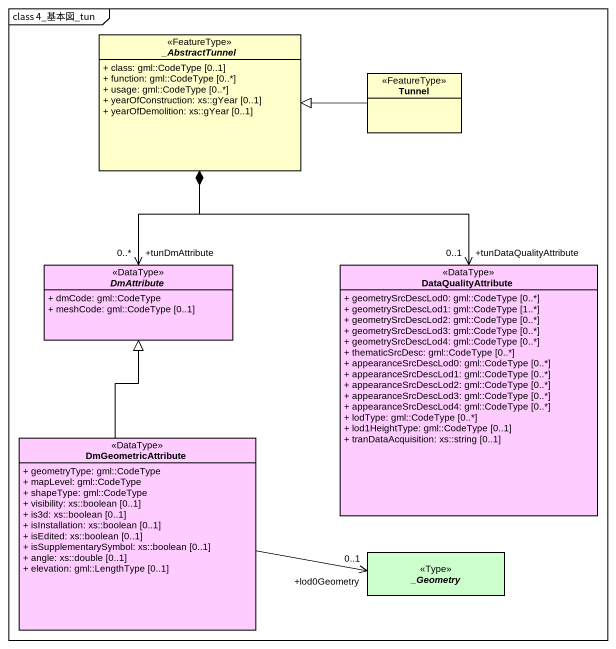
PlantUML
@startuml
mainframe class 4_基本図_tun
hide circle
hide empty members
skinparam classAttributeIconSize 0
abstract class "_AbstractTunnel" as AbstractTunnel <<FeatureType>> #FFFFCC {
  + class: gml::CodeType [0..1]
  + function: gml::CodeType [0..*]
  + usage: gml::CodeType [0..*]
  + yearOfConstruction: xs::gYear [0..1]
  + yearOfDemolition: xs::gYear [0..1]
}
class Tunnel <<FeatureType>> #FFFFCC
abstract class DmAttribute <<DataType>> #FFCCFF {
  + dmCode: gml::CodeType
  + meshCode: gml::CodeType [0..1]
}
class DataQualityAttribute <<DataType>> #FFCCFF {
  + geometrySrcDescLod0: gml::CodeType [0..*]
  + geometrySrcDescLod1: gml::CodeType [1..*]
  + geometrySrcDescLod2: gml::CodeType [0..*]
  + geometrySrcDescLod3: gml::CodeType [0..*]
  + geometrySrcDescLod4: gml::CodeType [0..*]
  + thematicSrcDesc: gml::CodeType [0..*]
  + appearanceSrcDescLod0: gml::CodeType [0..*]
  + appearanceSrcDescLod1: gml::CodeType [0..*]
  + appearanceSrcDescLod2: gml::CodeType [0..*]
  + appearanceSrcDescLod3: gml::CodeType [0..*]
  + appearanceSrcDescLod4: gml::CodeType [0..*]
  + lodType: gml::CodeType [0..*]
  + lod1HeightType: gml::CodeType [0..1]
  + tranDataAcquisition: xs::string [0..1]
}
class DmGeometricAttribute <<DataType>> #FFCCFF {
  + geometryType: gml::CodeType
  + mapLevel: gml::CodeType
  + shapeType: gml::CodeType
  + visibility: xs::boolean [0..1]
  + is3d: xs::boolean [0..1]
  + isInstallation: xs::boolean [0..1]
  + isEdited: xs::boolean [0..1]
  + isSupplementarySymbol: xs::boolean [0..1]
  + angle: xs::double [0..1]
  + elevation: gml::LengthType [0..1]
}
abstract class "_Geometry" as Geometry <<Type>> #CCFFCC
Tunnel -left-|> AbstractTunnel
DmAttribute "+tunDmAttribute\n0..*" <-up-* AbstractTunnel
DataQualityAttribute "+tunDataQualityAttribute\n0..1" <-up-* AbstractTunnel
DmGeometricAttribute -up-|> DmAttribute
Geometry "+lod0Geometry\n0..1" <-left- DmGeometricAttribute
@enduml
